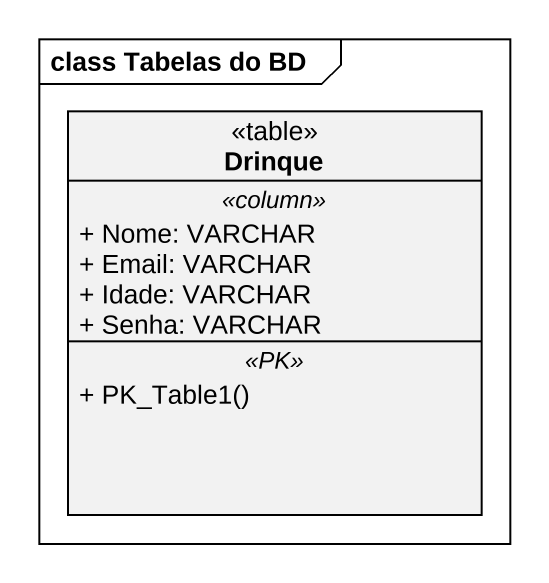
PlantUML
@startuml
mainframe class Tabelas do BD
hide circle
hide empty members
skinparam classAttributeIconSize 0
class Drinque <<table>> {
  .. <<column>> ..
  + Nome: VARCHAR
  + Email: VARCHAR
  + Idade: VARCHAR
  + Senha: VARCHAR
  .. <<PK>> ..
  + PK_Table1()
}
@enduml
